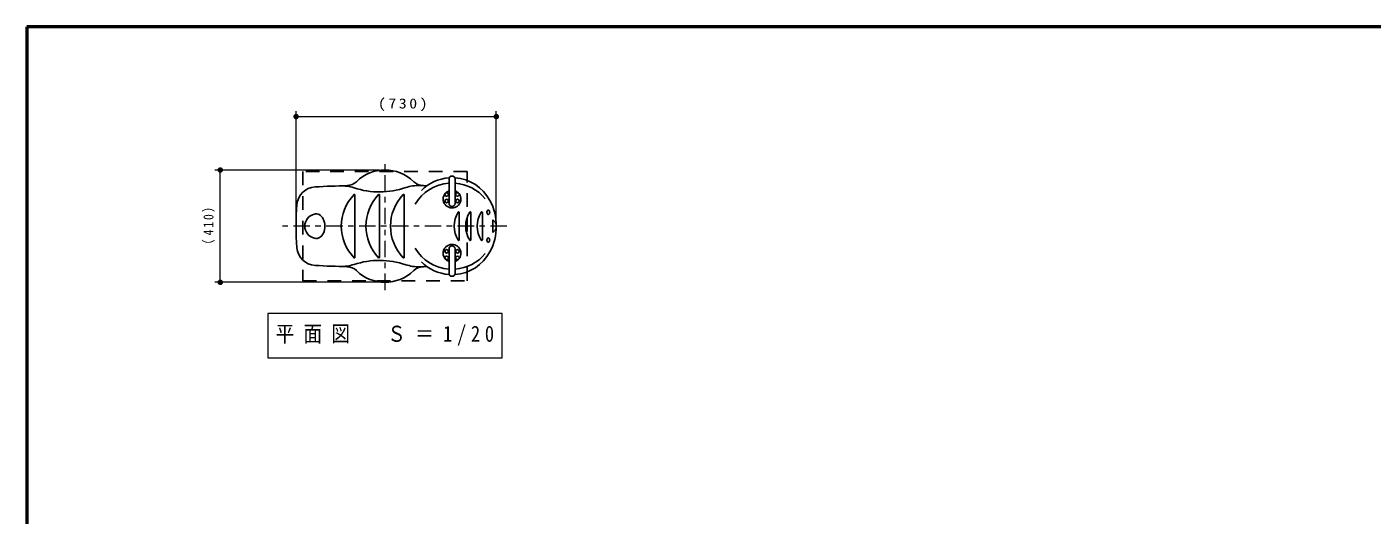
# Model space of a CAD drawing. Units: millimetres on the paper, scale 1:20. Extents: x -385 to 0, y 0 to 267.
# Drawn here: x -385 to -139.2, y 177.9 to 267 of the extents above; entities that cross this region are included whole.
import ezdxf

# ---------------------------------------------------------------- set-up
doc = ezdxf.new("R2010")
doc.units = ezdxf.units.MM
doc.linetypes.add('USER1', pattern=[4.5, 2.5, -2])
doc.linetypes.add('USER2', pattern=[6, 3, -1, 1, -1])
doc.layers.add('1_20', color=7, linetype='Continuous', lineweight=13)
doc.layers.add('LY_3', color=7, linetype='Continuous', lineweight=13)
doc.styles.add('ＭＳ ゴシック', font='')
doc.styles.get('ＭＳ ゴシック').set_extended_font_data('MS Gothic')

# ---------------------------------------------------------------- blocks, each defined once
blk = doc.blocks.new('filled_dot')
at = {"color": 0, "linetype": 'Continuous', "lineweight": -2, "const_width": 1.25}
blk.add_lwpolyline([(-0.625, 0, 1), (0.625, 0, 1)], format="xyb", close=True, dxfattribs=at)

msp = doc.modelspace()

# ---------------------------------------------------------------- linework, layer by layer
at = {"layer": '1_20'}
for p, q in [((-335.804, 231.625), (-335.804, 251.625)), ((-299.219, 231.625), (-299.219, 251.625)), ((-335.804, 250.625), (-299.219, 250.625)), ((-320.554, 240.875), (-350.667, 240.875)), ((-349.667, 220.375), (-349.667, 240.875)), ((-320.554, 220.375), (-350.667, 220.375)), ((-340.954, 214.691), (-340.954, 206.558)), ((-298.154, 214.691), (-340.954, 214.691)), ((-298.154, 206.558), (-298.154, 214.691)), ((-340.954, 206.558), (-298.154, 206.558))]:
    msp.add_line(p, q, dxfattribs=at)
at = {"layer": '1_20', "linetype": 'USER2'}
for p, q in [((-319.554, 218.965), (-319.554, 242.285)), ((-297.292, 230.625), (-338.346, 230.625))]:
    msp.add_line(p, q, dxfattribs=at)
at = {"layer": '1_20', "linetype": 'USER1', "lineweight": 25}
for p, q in [((-304.554, 240.625), (-334.554, 240.625)), ((-334.554, 240.625), (-334.554, 220.625)), ((-304.554, 220.625), (-304.554, 240.625)), ((-334.554, 220.625), (-304.554, 220.625))]:
    msp.add_line(p, q, dxfattribs=at)
at = {"layer": '1_20', "lineweight": 25}
for p, q in [((-307.854, 239.232), (-307.854, 234.759)), ((-306.754, 239.232), (-306.754, 234.759)), ((-307.854, 222.018), (-307.854, 226.49)), ((-306.754, 222.018), (-306.754, 226.49))]:
    msp.add_line(p, q, dxfattribs=at)
at = {"layer": '1_20', "color": 32, "lineweight": 25}
for p, q in [((-325.054, 224.929), (-325.054, 236.32)), ((-320.554, 224.929), (-320.554, 236.32)), ((-316.054, 224.929), (-316.054, 236.32)), ((-305.987, 228.129), (-305.987, 233.12)), ((-303.871, 228.129), (-303.871, 233.12)), ((-301.756, 228.129), (-301.756, 233.12))]:
    msp.add_line(p, q, dxfattribs=at)
at = {"layer": '1_20', "lineweight": 25}
for points in [[(-307.854, 237.088), (-308.108, 236.971), (-308.339, 236.813), (-308.539, 236.617), (-308.702, 236.391), (-308.823, 236.14), (-308.9, 235.871), (-308.929, 235.594), (-308.909, 235.316), (-308.842, 235.046), (-308.729, 234.791), (-308.574, 234.558), (-308.381, 234.356), (-308.156, 234.19), (-307.906, 234.065), (-307.637, 233.985), (-307.359, 233.951), (-307.079, 233.966), (-306.806, 234.028), (-306.548, 234.136), (-306.312, 234.286), (-306.106, 234.475), (-305.935, 234.696), (-305.805, 234.943), (-305.719, 235.208), (-305.681, 235.484), (-305.691, 235.763), (-305.749, 236.035), (-305.853, 236.294), (-306, 236.531), (-306.186, 236.74), (-306.405, 236.913), (-306.651, 237.047), (-306.702, 237.068), (-306.754, 237.088)], [(-307.854, 224.161), (-308.108, 224.278), (-308.339, 224.436), (-308.539, 224.632), (-308.702, 224.858), (-308.823, 225.11), (-308.9, 225.378), (-308.929, 225.655), (-308.909, 225.933), (-308.842, 226.204), (-308.729, 226.459), (-308.574, 226.691), (-308.381, 226.893), (-308.156, 227.059), (-307.906, 227.184), (-307.637, 227.264), (-307.359, 227.298), (-307.079, 227.283), (-306.806, 227.221), (-306.548, 227.113), (-306.312, 226.963), (-306.106, 226.774), (-305.935, 226.553), (-305.805, 226.307), (-305.719, 226.041), (-305.681, 225.765), (-305.691, 225.486), (-305.749, 225.214), (-305.853, 224.955), (-306, 224.718), (-306.186, 224.509), (-306.405, 224.336), (-306.651, 224.202), (-306.702, 224.181), (-306.754, 224.161)]]:
    msp.add_lwpolyline(points, dxfattribs=at)
for points in [[(-300.68, 232.768), (-300.659, 232.77), (-300.637, 232.774), (-300.616, 232.782), (-300.595, 232.792), (-300.575, 232.806), (-300.556, 232.822), (-300.538, 232.841), (-300.52, 232.862), (-300.504, 232.886), (-300.49, 232.911), (-300.476, 232.939), (-300.465, 232.969), (-300.455, 233), (-300.446, 233.032), (-300.44, 233.065), (-300.435, 233.099), (-300.432, 233.134), (-300.431, 233.169), (-300.432, 233.204), (-300.435, 233.238), (-300.44, 233.273), (-300.446, 233.306), (-300.455, 233.338), (-300.465, 233.369), (-300.476, 233.399), (-300.49, 233.426), (-300.504, 233.452), (-300.52, 233.476), (-300.538, 233.497), (-300.556, 233.516), (-300.575, 233.532), (-300.595, 233.545), (-300.616, 233.556), (-300.637, 233.563), (-300.659, 233.568), (-300.68, 233.569), (-300.702, 233.568), (-300.724, 233.563), (-300.745, 233.556), (-300.766, 233.545), (-300.786, 233.532), (-300.805, 233.516), (-300.823, 233.497), (-300.84, 233.476), (-300.856, 233.452), (-300.871, 233.426), (-300.884, 233.399), (-300.896, 233.369), (-300.906, 233.338), (-300.914, 233.306), (-300.921, 233.273), (-300.926, 233.238), (-300.928, 233.204), (-300.929, 233.169), (-300.928, 233.134), (-300.926, 233.099), (-300.921, 233.065), (-300.914, 233.032), (-300.906, 233), (-300.896, 232.969), (-300.884, 232.939), (-300.871, 232.911), (-300.856, 232.886), (-300.84, 232.862), (-300.823, 232.841), (-300.805, 232.822), (-300.786, 232.806), (-300.766, 232.792), (-300.745, 232.782), (-300.724, 232.774), (-300.702, 232.77)], [(-300.68, 228.481), (-300.702, 228.479), (-300.724, 228.475), (-300.745, 228.467), (-300.766, 228.457), (-300.786, 228.443), (-300.805, 228.427), (-300.823, 228.409), (-300.84, 228.387), (-300.856, 228.364), (-300.871, 228.338), (-300.884, 228.31), (-300.896, 228.281), (-300.906, 228.25), (-300.914, 228.217), (-300.921, 228.184), (-300.926, 228.15), (-300.928, 228.115), (-300.929, 228.08), (-300.928, 228.045), (-300.926, 228.011), (-300.921, 227.977), (-300.914, 227.943), (-300.906, 227.911), (-300.896, 227.88), (-300.884, 227.851), (-300.871, 227.823), (-300.856, 227.797), (-300.84, 227.774), (-300.823, 227.752), (-300.805, 227.733), (-300.786, 227.717), (-300.766, 227.704), (-300.745, 227.693), (-300.724, 227.686), (-300.702, 227.681), (-300.68, 227.68), (-300.659, 227.681), (-300.637, 227.686), (-300.616, 227.693), (-300.595, 227.704), (-300.575, 227.717), (-300.556, 227.733), (-300.538, 227.752), (-300.52, 227.774), (-300.504, 227.797), (-300.49, 227.823), (-300.476, 227.851), (-300.465, 227.88), (-300.455, 227.911), (-300.446, 227.943), (-300.44, 227.977), (-300.435, 228.011), (-300.432, 228.045), (-300.431, 228.08), (-300.432, 228.115), (-300.435, 228.15), (-300.44, 228.184), (-300.446, 228.217), (-300.455, 228.25), (-300.465, 228.281), (-300.476, 228.31), (-300.49, 228.338), (-300.504, 228.364), (-300.52, 228.387), (-300.538, 228.409), (-300.556, 228.427), (-300.575, 228.443), (-300.595, 228.457), (-300.616, 228.467), (-300.637, 228.475), (-300.659, 228.479)]]:
    msp.add_lwpolyline(points, close=True, dxfattribs=at)
at = {"layer": '1_20', "color": 40, "lineweight": 25}
msp.add_lwpolyline([(-332.454, 228.428), (-332.221, 228.38), (-331.985, 228.382), (-331.753, 228.435), (-331.529, 228.536), (-331.317, 228.685), (-331.124, 228.878), (-330.953, 229.11), (-330.808, 229.376), (-330.692, 229.67), (-330.609, 229.985), (-330.559, 230.315), (-330.544, 230.652), (-330.565, 230.988), (-330.62, 231.317), (-330.709, 231.629), (-330.83, 231.919), (-330.979, 232.18), (-331.154, 232.406), (-331.351, 232.591), (-331.564, 232.733), (-331.79, 232.827), (-332.024, 232.871), (-332.24, 232.867), (-332.454, 232.821)], dxfattribs=at)
at = {"layer": '1_20', "lineweight": 25}
for centre in [(-308.304, 236.397), (-306.304, 236.397), (-308.304, 235.222), (-306.304, 235.222), (-308.304, 226.028), (-306.304, 226.028), (-308.304, 224.852), (-306.304, 224.852)]:
    msp.add_circle(centre, 0.325, dxfattribs=at)
at = {"layer": '1_20', "color": 40, "lineweight": 25}
for centre, radius, start, end in [((-326.542, 240.527), 2.5, 271.59668, 314.33535), ((-319.554, 233.375), 7.5, 45.66465, 134.33535), ((-312.565, 240.527), 2.5, 225.66465, 268.40332), ((-307.304, 230.625), 7.869, 94.24398, 149.09552), ((-307.321, 231.618), 7.852, 93.89246, 135.46098), ((-307.321, 231.618), 7.852, 28.24036, 85.8595), ((-307.304, 230.625), 7.869, 39.60227, 85.75602), ((-332.156, 234.3), 3.5, 92.9507, 175.39205), ((-319.554, -10.188), 248.312, 91.59668, 92.9507), ((-327.555, 230.492), 7.5, 71.87019, 91.90409), ((-320.554, 251.875), 15, 251.87019, 288.56707), ((-313.39, 230.546), 7.5, 88.53318, 108.56707), ((-319.554, -10.188), 248.312, 88.23077, 88.53318), ((-286.554, 230.625), 49.25, 175.39205, 184.60795), ((-309.171, 230.625), 9.953, 331.75964, 28.24036), ((-331.965, 230.625), 2.25, 102.5566, 257.4434), ((-332.156, 226.949), 3.5, 184.60795, 267.0493), ((-307.304, 230.625), 7.869, 210.90448, 265.75602), ((-320.554, 209.375), 15, 71.43293, 108.12981), ((-307.321, 229.631), 7.852, 224.53902, 266.10754), ((-307.321, 229.631), 7.852, 274.1405, 331.75964), ((-307.304, 230.625), 7.869, 274.24398, 320.39773), ((-319.554, 471.437), 248.312, 267.0493, 268.40332), ((-327.555, 230.758), 7.5, 268.09591, 288.1298), ((-326.542, 220.722), 2.5, 45.66465, 88.40332), ((-319.554, 227.875), 7.5, 225.66465, 314.33535), ((-313.39, 230.704), 7.5, 251.43293, 271.46682), ((-312.565, 220.722), 2.5, 91.59668, 134.33535), ((-319.554, 471.437), 248.312, 271.46682, 271.76923)]:
    msp.add_arc(centre, radius, start, end, dxfattribs=at)
at = {"layer": '1_20', "lineweight": 25}
for centre, radius, start, end in [((-307.304, 239.232), 0.55, 0, 180), ((-307.304, 234.759), 0.55, 180, 0), ((-315.036, 230.625), 15.202, 355.68406, 4.31594), ((-300.541, 230.625), 1.323, 300.12421, 59.87579), ((-307.304, 226.49), 0.55, 0, 180), ((-307.304, 222.018), 0.55, 180, 0)]:
    msp.add_arc(centre, radius, start, end, dxfattribs=at)
at = {"layer": '1_20', "color": 32, "lineweight": 25}
for centre, radius, start, end in [((-319.251, 230.625), 8.302, 136.02092, 223.97908), ((-325.154, 236.32), 0.1, 0, 136.02092), ((-314.751, 230.625), 8.302, 136.02092, 223.97908), ((-320.654, 236.32), 0.1, 0, 136.02092), ((-310.251, 230.625), 8.302, 136.02092, 223.97908), ((-316.154, 236.32), 0.1, 0, 136.02092), ((-302.098, 230.625), 4.832, 148.06453, 211.93547), ((-306.102, 233.12), 0.115, 0, 148.06453), ((-299.983, 230.625), 4.832, 148.06453, 211.93547), ((-303.986, 233.12), 0.115, 0, 148.06453), ((-297.868, 230.625), 4.832, 148.06453, 211.93547), ((-301.871, 233.12), 0.115, 0, 148.06453), ((-306.102, 228.129), 0.115, 211.93547, 0), ((-303.986, 228.129), 0.115, 211.93547, 0), ((-301.871, 228.129), 0.115, 211.93547, 0), ((-325.154, 224.929), 0.1, 223.97908, 0), ((-320.654, 224.929), 0.1, 223.97908, 0), ((-316.154, 224.929), 0.1, 223.97908, 0)]:
    msp.add_arc(centre, radius, start, end, dxfattribs=at)
at = {"layer": 'LY_3', "lineweight": 50}
for p, q in [((-385, 267), (-385, 0)), ((0, 267), (-385, 267))]:
    msp.add_line(p, q, dxfattribs=at)

# ---------------------------------------------------------------- block references
at = {"layer": '1_20', "xscale": 0.4, "yscale": 0.4}
msp.add_blockref('filled_dot', (-335.804, 250.625), dxfattribs=at)
for p, rotation in [((-299.219, 250.625), 180), ((-349.667, 240.875), 270), ((-349.667, 220.375), 90)]:
    msp.add_blockref('filled_dot', p, dxfattribs=dict(at, rotation=rotation))

# ---------------------------------------------------------------- texts
at = {"layer": '1_20', "style": 'ＭＳ ゴシック'}
for s, insert, char_height, attachment_point in [('\\T1.33;\\W1.15;(730)', (-316.08, 251.625), 1.833, 8), ('\\T1.5;\\W0.85;平面図\u3000Ｓ＝1/20', (-339.554, 210.625), 2.933, 4)]:
    msp.add_mtext(s, dxfattribs=dict(at, insert=insert, char_height=char_height, attachment_point=attachment_point))
at = {"layer": '1_20', "insert": (-350.667, 231.05), "char_height": 1.833, "attachment_point": 8, "rotation": 90, "style": 'ＭＳ ゴシック'}
msp.add_mtext('\\T1.33;\\W0.85;（410）', dxfattribs=at)

doc.saveas('drawing.dxf')
